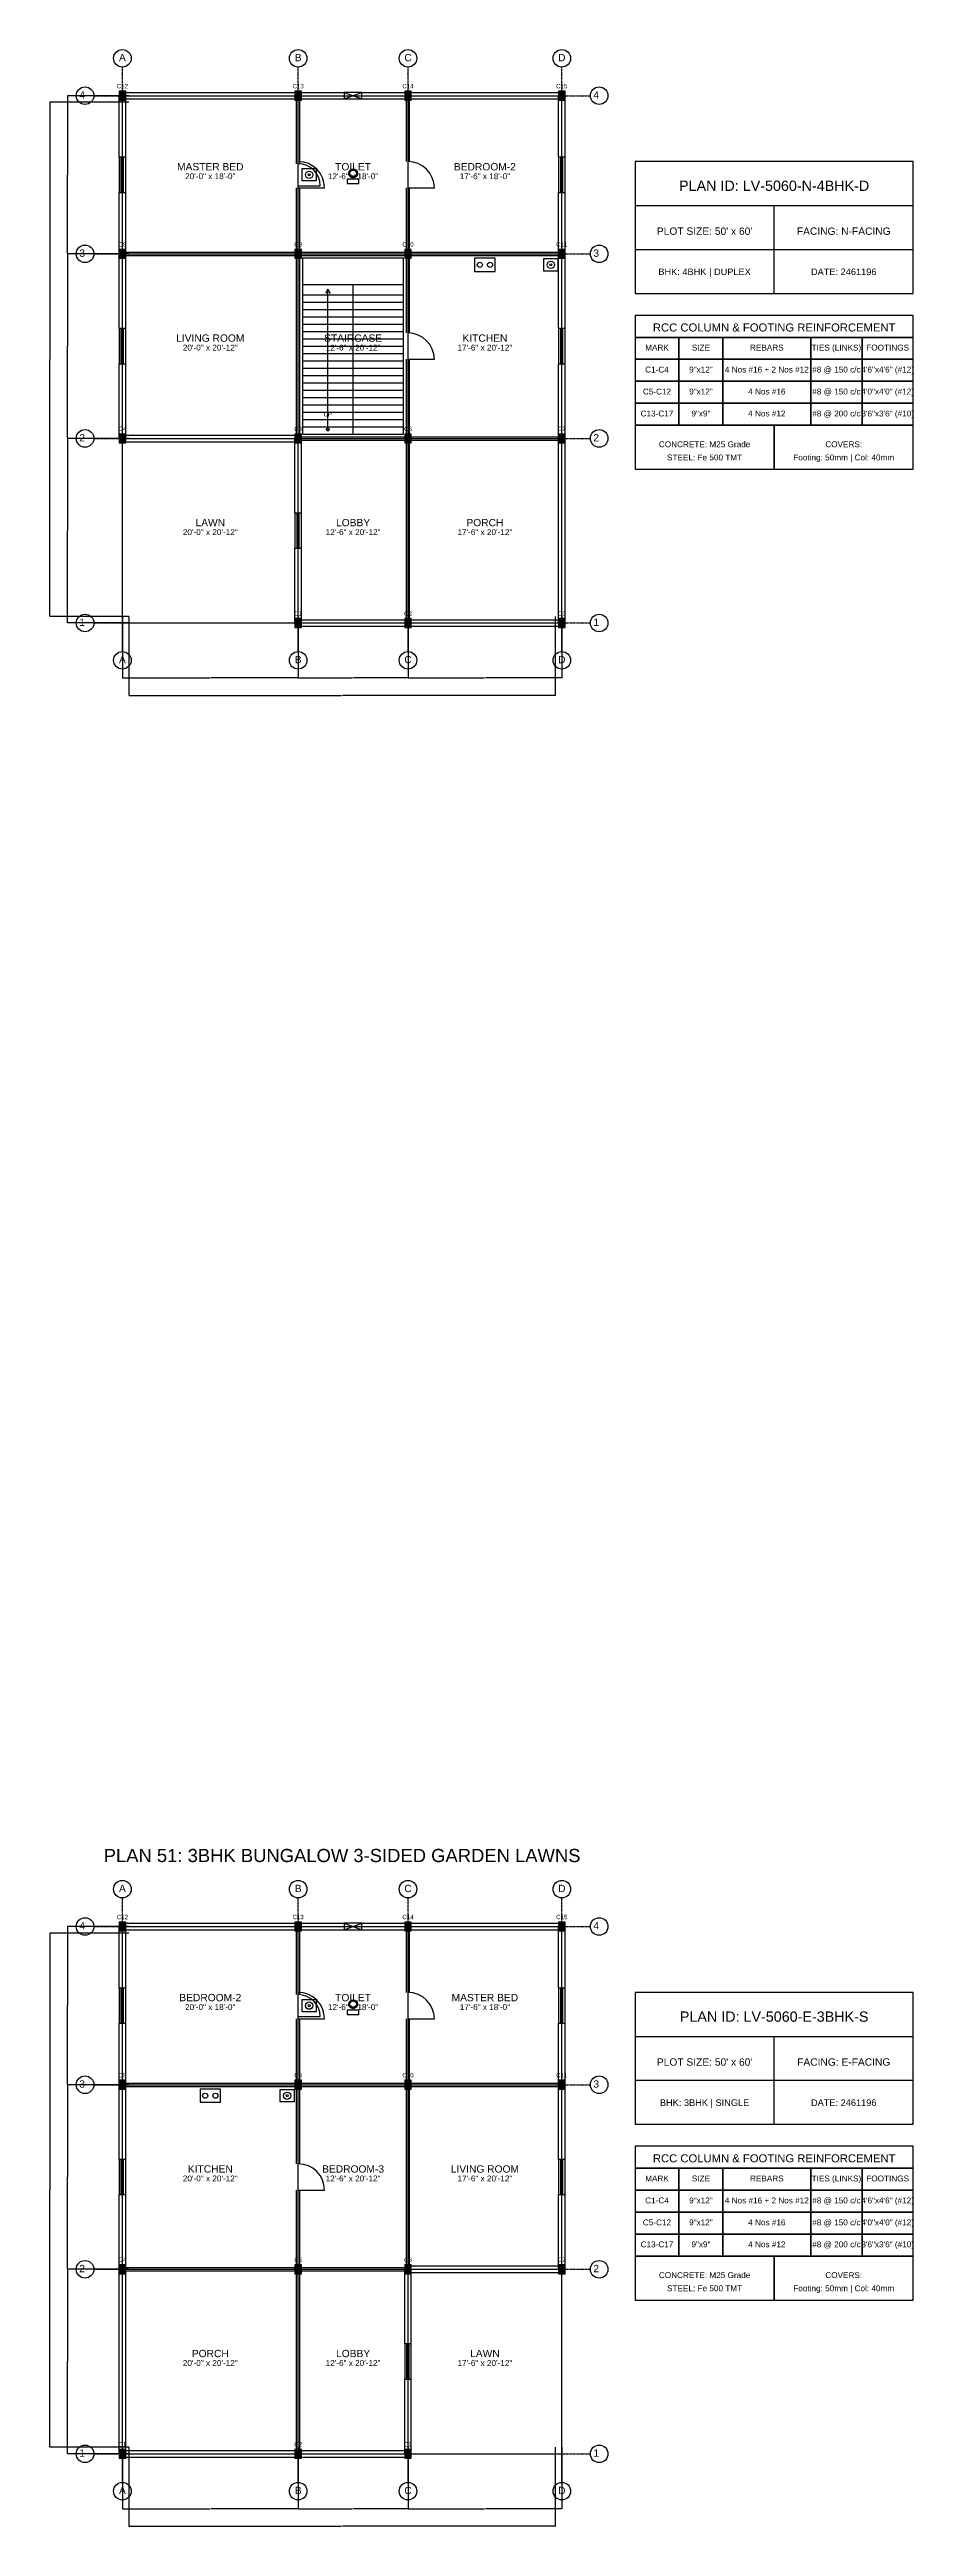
# Model space of a CAD drawing. Header units: inches. Extents: x -134 to 23580, y -99 to 23207.
# Drawn here: x -100 to 1080, y 12401 to 15783 of the extents above; entities that cross this region are included whole.
import ezdxf
from ezdxf.enums import TextEntityAlignment as Align

# ---------------------------------------------------------------- set-up
doc = ezdxf.new("R2010")
doc.units = ezdxf.units.IN
doc.header["$MEASUREMENT"] = 0
doc.linetypes.add('CENTER', pattern=[2, 1.25, -0.25, 0.25, -0.25])
for name, color, linetype in [('A-COL-HATCH', 251, 'Continuous'), ('A-COLUMN', 1, 'Continuous'), ('A-DIM', 5, 'Continuous'), ('A-DOOR', 30, 'Continuous'), ('A-FIXTURE', 8, 'Continuous'), ('A-STAIR', 6, 'Continuous'), ('A-TEXT', 2, 'Continuous'), ('A-WALL-EXT', 7, 'Continuous'), ('A-WALL-INT', 9, 'Continuous'), ('A-WINDOW', 4, 'Continuous'), ('S-BEAM-FRAMING', 2, 'Continuous'), ('S-BUBBLE', 4, 'Continuous'), ('S-GRID-CENTER', 8, 'CENTER'), ('S-TABLE', 7, 'Continuous'), ('S-TEXT', 3, 'Continuous')]:
    doc.layers.add(name, color=color, linetype=linetype)
doc.styles.get("Standard").update_dxf_attribs({"font": 'arial.ttf'})
doc.dimstyles.get("Standard").update_dxf_attribs({"dimtxt": 0.18, "dimasz": 0.18, "dimexe": 0.18, "dimexo": 0.0625, "dimgap": 0.09, "dimtad": 0, "dimtih": 1, "dimtoh": 1, "dimdec": 4, "dimzin": 0, "dimdsep": 46, "dimtxsty": 'Standard', "dimcen": 0.09, "dimadec": 0, "dimazin": 0, "dimtfac": 1, "dimtdec": 4, "dimtofl": 0, "dimtmove": 0, "dimatfit": 3, "dimfxl": 1, "dimtolj": 1, "dimtzin": 0, "dimarcsym": 0})

# ---------------------------------------------------------------- blocks, each defined once
blk = doc.blocks.new('*D455')
at = {"layer": 'A-DIM', "color": 0, "lineweight": -2, "transparency": 16777216}
for p, q in [((0, 12508.9), (0, 12424.8)), ((240, 12508.9), (240, 12424.8)), ((0.2, 12425), (119.4, 12425)), ((239.8, 12425), (120.6, 12425))]:
    blk.add_line(p, q, dxfattribs=at)
at = {"layer": 'A-DIM', "color": 0, "transparency": 16777216}
for points in [[(0.2, 12425), (0.2, 12425), (0, 12425)], [(239.8, 12425), (239.8, 12425), (240, 12425)]]:
    blk.add_solid(points, dxfattribs=at)
at = {"layer": 'Defpoints', "color": 0, "transparency": 16777216}
for p in [(0, 12509), (240, 12509), (240, 12425)]:
    blk.add_point(p, dxfattribs=at)
at = {"layer": 'A-DIM', "color": 0, "transparency": 16777216, "insert": (120, 12425), "char_height": 0.18, "attachment_point": 5}
blk.add_mtext('\\A1;240.0000', dxfattribs=at)
blk = doc.blocks.new('*D456')
at = {"layer": 'A-DIM', "color": 0, "lineweight": -2, "transparency": 16777216}
for p, q in [((240, 12508.9), (240, 12424.8)), ((390, 12508.9), (390, 12424.8)), ((240.2, 12425), (314.4, 12425)), ((389.8, 12425), (315.6, 12425))]:
    blk.add_line(p, q, dxfattribs=at)
at = {"layer": 'A-DIM', "color": 0, "transparency": 16777216}
for points in [[(240.2, 12425), (240.2, 12425), (240, 12425)], [(389.8, 12425), (389.8, 12425), (390, 12425)]]:
    blk.add_solid(points, dxfattribs=at)
at = {"layer": 'Defpoints', "color": 0, "transparency": 16777216}
for p in [(240, 12509), (390, 12509), (390, 12425)]:
    blk.add_point(p, dxfattribs=at)
at = {"layer": 'A-DIM', "color": 0, "transparency": 16777216, "insert": (315, 12425), "char_height": 0.18, "attachment_point": 5}
blk.add_mtext('\\A1;150.0000', dxfattribs=at)
blk = doc.blocks.new('*D457')
at = {"layer": 'A-DIM', "color": 0, "lineweight": -2, "transparency": 16777216}
for p, q in [((390, 12508.9), (390, 12424.8)), ((600, 12508.9), (600, 12424.8)), ((390.2, 12425), (494.4, 12425)), ((599.8, 12425), (495.6, 12425))]:
    blk.add_line(p, q, dxfattribs=at)
at = {"layer": 'A-DIM', "color": 0, "transparency": 16777216}
for points in [[(390.2, 12425), (390.2, 12425), (390, 12425)], [(599.8, 12425), (599.8, 12425), (600, 12425)]]:
    blk.add_solid(points, dxfattribs=at)
at = {"layer": 'Defpoints', "color": 0, "transparency": 16777216}
for p in [(390, 12509), (600, 12509), (600, 12425)]:
    blk.add_point(p, dxfattribs=at)
at = {"layer": 'A-DIM', "color": 0, "transparency": 16777216, "insert": (495, 12425), "char_height": 0.18, "attachment_point": 5}
blk.add_mtext('\\A1;210.0000', dxfattribs=at)
blk = doc.blocks.new('*D458')
at = {"layer": 'A-DIM', "color": 0, "lineweight": -2, "transparency": 16777216}
for p, q in [((9, 12508.9), (9, 12400.8)), ((591, 12508.9), (591, 12400.8)), ((9.2, 12401), (299.4, 12401)), ((590.8, 12401), (300.6, 12401))]:
    blk.add_line(p, q, dxfattribs=at)
at = {"layer": 'A-DIM', "color": 0, "transparency": 16777216}
for points in [[(9.2, 12401), (9.2, 12401), (9, 12401)], [(590.8, 12401), (590.8, 12401), (591, 12401)]]:
    blk.add_solid(points, dxfattribs=at)
at = {"layer": 'Defpoints', "color": 0, "transparency": 16777216}
for p in [(9, 12509), (591, 12509), (591, 12401)]:
    blk.add_point(p, dxfattribs=at)
at = {"layer": 'A-DIM', "color": 0, "transparency": 16777216, "insert": (300, 12401), "char_height": 0.18, "attachment_point": 5}
blk.add_mtext('\\A1;582.0000', dxfattribs=at)
blk = doc.blocks.new('*D459')
at = {"layer": 'A-DIM', "color": 0, "lineweight": -2, "transparency": 16777216}
for p, q in [((8.9, 12752), (-75.2, 12752)), ((-75, 12751.8), (-75, 12626.2)), ((-75, 12500.2), (-75, 12625.8)), ((8.9, 12500), (-75.2, 12500))]:
    blk.add_line(p, q, dxfattribs=at)
at = {"layer": 'A-DIM', "color": 0, "transparency": 16777216}
for points in [[(-75, 12751.8), (-75, 12751.8), (-75, 12752)], [(-75, 12500.2), (-75, 12500.2), (-75, 12500)]]:
    blk.add_solid(points, dxfattribs=at)
at = {"layer": 'Defpoints', "color": 0, "transparency": 16777216}
for p in [(-75, 12752), (9, 12752), (9, 12500)]:
    blk.add_point(p, dxfattribs=at)
at = {"layer": 'A-DIM', "color": 0, "transparency": 16777216, "insert": (-75, 12626), "char_height": 0.18, "attachment_point": 5}
blk.add_mtext('\\A1;252.0000', dxfattribs=at)
blk = doc.blocks.new('*D460')
at = {"layer": 'A-DIM', "color": 0, "lineweight": -2, "transparency": 16777216}
for p, q in [((8.9, 13004), (-75.2, 13004)), ((-75, 13003.8), (-75, 12878.2)), ((-75, 12752.2), (-75, 12877.8)), ((8.9, 12752), (-75.2, 12752))]:
    blk.add_line(p, q, dxfattribs=at)
at = {"layer": 'A-DIM', "color": 0, "transparency": 16777216}
for points in [[(-75, 13003.8), (-75, 13003.8), (-75, 13004)], [(-75, 12752.2), (-75, 12752.2), (-75, 12752)]]:
    blk.add_solid(points, dxfattribs=at)
at = {"layer": 'Defpoints', "color": 0, "transparency": 16777216}
for p in [(-75, 13004), (9, 13004), (9, 12752)]:
    blk.add_point(p, dxfattribs=at)
at = {"layer": 'A-DIM', "color": 0, "transparency": 16777216, "insert": (-75, 12878), "char_height": 0.18, "attachment_point": 5}
blk.add_mtext('\\A1;252.0000', dxfattribs=at)
blk = doc.blocks.new('*D461')
at = {"layer": 'A-DIM', "color": 0, "lineweight": -2, "transparency": 16777216}
for p, q in [((8.9, 13220), (-75.2, 13220)), ((-75, 13219.8), (-75, 13112.2)), ((-75, 13004.2), (-75, 13111.8)), ((8.9, 13004), (-75.2, 13004))]:
    blk.add_line(p, q, dxfattribs=at)
at = {"layer": 'A-DIM', "color": 0, "transparency": 16777216}
for points in [[(-75, 13219.8), (-75, 13219.8), (-75, 13220)], [(-75, 13004.2), (-75, 13004.2), (-75, 13004)]]:
    blk.add_solid(points, dxfattribs=at)
at = {"layer": 'Defpoints', "color": 0, "transparency": 16777216}
for p in [(-75, 13220), (9, 13220), (9, 13004)]:
    blk.add_point(p, dxfattribs=at)
at = {"layer": 'A-DIM', "color": 0, "transparency": 16777216, "insert": (-75, 13112), "char_height": 0.18, "attachment_point": 5}
blk.add_mtext('\\A1;216.0000', dxfattribs=at)
blk = doc.blocks.new('*D462')
at = {"layer": 'A-DIM', "color": 0, "lineweight": -2, "transparency": 16777216}
for p, q in [((8.9, 13211), (-99.2, 13211)), ((-99, 13210.8), (-99, 12860.2)), ((-99, 12509.2), (-99, 12859.8)), ((8.9, 12509), (-99.2, 12509))]:
    blk.add_line(p, q, dxfattribs=at)
at = {"layer": 'A-DIM', "color": 0, "transparency": 16777216}
for points in [[(-99, 13210.8), (-99, 13210.8), (-99, 13211)], [(-99, 12509.2), (-99, 12509.2), (-99, 12509)]]:
    blk.add_solid(points, dxfattribs=at)
at = {"layer": 'Defpoints', "color": 0, "transparency": 16777216}
for p in [(-99, 13211), (9, 13211), (9, 12509)]:
    blk.add_point(p, dxfattribs=at)
at = {"layer": 'A-DIM', "color": 0, "transparency": 16777216, "insert": (-99, 12860), "char_height": 0.18, "attachment_point": 5}
blk.add_mtext('\\A1;702.0000', dxfattribs=at)
blk = doc.blocks.new('*D537')
at = {"layer": 'A-DIM', "color": 0, "lineweight": -2, "transparency": 16777216}
for p, q in [((0, 15008.9), (0, 14924.8)), ((240, 15008.9), (240, 14924.8)), ((0.2, 14925), (119.4, 14925)), ((239.8, 14925), (120.6, 14925))]:
    blk.add_line(p, q, dxfattribs=at)
at = {"layer": 'A-DIM', "color": 0, "transparency": 16777216}
for points in [[(0.2, 14925), (0.2, 14925), (0, 14925)], [(239.8, 14925), (239.8, 14925), (240, 14925)]]:
    blk.add_solid(points, dxfattribs=at)
at = {"layer": 'Defpoints', "color": 0, "transparency": 16777216}
for p in [(0, 15009), (240, 15009), (240, 14925)]:
    blk.add_point(p, dxfattribs=at)
at = {"layer": 'A-DIM', "color": 0, "transparency": 16777216, "insert": (120, 14925), "char_height": 0.18, "attachment_point": 5}
blk.add_mtext('\\A1;240.0000', dxfattribs=at)
blk = doc.blocks.new('*D538')
at = {"layer": 'A-DIM', "color": 0, "lineweight": -2, "transparency": 16777216}
for p, q in [((240, 15008.9), (240, 14924.8)), ((390, 15008.9), (390, 14924.8)), ((240.2, 14925), (314.4, 14925)), ((389.8, 14925), (315.6, 14925))]:
    blk.add_line(p, q, dxfattribs=at)
at = {"layer": 'A-DIM', "color": 0, "transparency": 16777216}
for points in [[(240.2, 14925), (240.2, 14925), (240, 14925)], [(389.8, 14925), (389.8, 14925), (390, 14925)]]:
    blk.add_solid(points, dxfattribs=at)
at = {"layer": 'Defpoints', "color": 0, "transparency": 16777216}
for p in [(240, 15009), (390, 15009), (390, 14925)]:
    blk.add_point(p, dxfattribs=at)
at = {"layer": 'A-DIM', "color": 0, "transparency": 16777216, "insert": (315, 14925), "char_height": 0.18, "attachment_point": 5}
blk.add_mtext('\\A1;150.0000', dxfattribs=at)
blk = doc.blocks.new('*D539')
at = {"layer": 'A-DIM', "color": 0, "lineweight": -2, "transparency": 16777216}
for p, q in [((390, 15008.9), (390, 14924.8)), ((600, 15008.9), (600, 14924.8)), ((390.2, 14925), (494.4, 14925)), ((599.8, 14925), (495.6, 14925))]:
    blk.add_line(p, q, dxfattribs=at)
at = {"layer": 'A-DIM', "color": 0, "transparency": 16777216}
for points in [[(390.2, 14925), (390.2, 14925), (390, 14925)], [(599.8, 14925), (599.8, 14925), (600, 14925)]]:
    blk.add_solid(points, dxfattribs=at)
at = {"layer": 'Defpoints', "color": 0, "transparency": 16777216}
for p in [(390, 15009), (600, 15009), (600, 14925)]:
    blk.add_point(p, dxfattribs=at)
at = {"layer": 'A-DIM', "color": 0, "transparency": 16777216, "insert": (495, 14925), "char_height": 0.18, "attachment_point": 5}
blk.add_mtext('\\A1;210.0000', dxfattribs=at)
blk = doc.blocks.new('*D540')
at = {"layer": 'A-DIM', "color": 0, "lineweight": -2, "transparency": 16777216}
for p, q in [((9, 15008.9), (9, 14900.8)), ((591, 15008.9), (591, 14900.8)), ((9.2, 14901), (299.4, 14901)), ((590.8, 14901), (300.6, 14901))]:
    blk.add_line(p, q, dxfattribs=at)
at = {"layer": 'A-DIM', "color": 0, "transparency": 16777216}
for points in [[(9.2, 14901), (9.2, 14901), (9, 14901)], [(590.8, 14901), (590.8, 14901), (591, 14901)]]:
    blk.add_solid(points, dxfattribs=at)
at = {"layer": 'Defpoints', "color": 0, "transparency": 16777216}
for p in [(9, 15009), (591, 15009), (591, 14901)]:
    blk.add_point(p, dxfattribs=at)
at = {"layer": 'A-DIM', "color": 0, "transparency": 16777216, "insert": (300, 14901), "char_height": 0.18, "attachment_point": 5}
blk.add_mtext('\\A1;582.0000', dxfattribs=at)
blk = doc.blocks.new('*D541')
at = {"layer": 'A-DIM', "color": 0, "lineweight": -2, "transparency": 16777216}
for p, q in [((8.9, 15252), (-75.2, 15252)), ((-75, 15251.8), (-75, 15126.2)), ((-75, 15000.2), (-75, 15125.8)), ((8.9, 15000), (-75.2, 15000))]:
    blk.add_line(p, q, dxfattribs=at)
at = {"layer": 'A-DIM', "color": 0, "transparency": 16777216}
for points in [[(-75, 15251.8), (-75, 15251.8), (-75, 15252)], [(-75, 15000.2), (-75, 15000.2), (-75, 15000)]]:
    blk.add_solid(points, dxfattribs=at)
at = {"layer": 'Defpoints', "color": 0, "transparency": 16777216}
for p in [(-75, 15252), (9, 15252), (9, 15000)]:
    blk.add_point(p, dxfattribs=at)
at = {"layer": 'A-DIM', "color": 0, "transparency": 16777216, "insert": (-75, 15126), "char_height": 0.18, "attachment_point": 5}
blk.add_mtext('\\A1;252.0000', dxfattribs=at)
blk = doc.blocks.new('*D542')
at = {"layer": 'A-DIM', "color": 0, "lineweight": -2, "transparency": 16777216}
for p, q in [((8.9, 15504), (-75.2, 15504)), ((-75, 15503.8), (-75, 15378.2)), ((-75, 15252.2), (-75, 15377.8)), ((8.9, 15252), (-75.2, 15252))]:
    blk.add_line(p, q, dxfattribs=at)
at = {"layer": 'A-DIM', "color": 0, "transparency": 16777216}
for points in [[(-75, 15503.8), (-75, 15503.8), (-75, 15504)], [(-75, 15252.2), (-75, 15252.2), (-75, 15252)]]:
    blk.add_solid(points, dxfattribs=at)
at = {"layer": 'Defpoints', "color": 0, "transparency": 16777216}
for p in [(-75, 15504), (9, 15504), (9, 15252)]:
    blk.add_point(p, dxfattribs=at)
at = {"layer": 'A-DIM', "color": 0, "transparency": 16777216, "insert": (-75, 15378), "char_height": 0.18, "attachment_point": 5}
blk.add_mtext('\\A1;252.0000', dxfattribs=at)
blk = doc.blocks.new('*D543')
at = {"layer": 'A-DIM', "color": 0, "lineweight": -2, "transparency": 16777216}
for p, q in [((8.9, 15720), (-75.2, 15720)), ((-75, 15719.8), (-75, 15612.2)), ((-75, 15504.2), (-75, 15611.8)), ((8.9, 15504), (-75.2, 15504))]:
    blk.add_line(p, q, dxfattribs=at)
at = {"layer": 'A-DIM', "color": 0, "transparency": 16777216}
for points in [[(-75, 15719.8), (-75, 15719.8), (-75, 15720)], [(-75, 15504.2), (-75, 15504.2), (-75, 15504)]]:
    blk.add_solid(points, dxfattribs=at)
at = {"layer": 'Defpoints', "color": 0, "transparency": 16777216}
for p in [(-75, 15720), (9, 15720), (9, 15504)]:
    blk.add_point(p, dxfattribs=at)
at = {"layer": 'A-DIM', "color": 0, "transparency": 16777216, "insert": (-75, 15612), "char_height": 0.18, "attachment_point": 5}
blk.add_mtext('\\A1;216.0000', dxfattribs=at)
blk = doc.blocks.new('*D544')
at = {"layer": 'A-DIM', "color": 0, "lineweight": -2, "transparency": 16777216}
for p, q in [((8.9, 15711), (-99.2, 15711)), ((-99, 15710.8), (-99, 15360.2)), ((-99, 15009.2), (-99, 15359.8)), ((8.9, 15009), (-99.2, 15009))]:
    blk.add_line(p, q, dxfattribs=at)
at = {"layer": 'A-DIM', "color": 0, "transparency": 16777216}
for points in [[(-99, 15710.8), (-99, 15710.8), (-99, 15711)], [(-99, 15009.2), (-99, 15009.2), (-99, 15009)]]:
    blk.add_solid(points, dxfattribs=at)
at = {"layer": 'Defpoints', "color": 0, "transparency": 16777216}
for p in [(-99, 15711), (9, 15711), (9, 15009)]:
    blk.add_point(p, dxfattribs=at)
at = {"layer": 'A-DIM', "color": 0, "transparency": 16777216, "insert": (-99, 15360), "char_height": 0.18, "attachment_point": 5}
blk.add_mtext('\\A1;702.0000', dxfattribs=at)

msp = doc.modelspace()

# ---------------------------------------------------------------- linework, layer by layer
at = {"layer": 'A-COL-HATCH'}
for points in [[(-4.5, 15714), (4.5, 15714), (-4.5, 15726), (4.5, 15726)], [(235.5, 15714), (244.5, 15714), (235.5, 15726), (244.5, 15726)], [(385.5, 15714), (394.5, 15714), (385.5, 15726), (394.5, 15726)], [(595.5, 15714), (604.5, 15714), (595.5, 15726), (604.5, 15726)], [(-4.5, 15498), (4.5, 15498), (-4.5, 15510), (4.5, 15510)], [(235.5, 15498), (244.5, 15498), (235.5, 15510), (244.5, 15510)], [(385.5, 15498), (394.5, 15498), (385.5, 15510), (394.5, 15510)], [(595.5, 15498), (604.5, 15498), (595.5, 15510), (604.5, 15510)], [(-4.5, 15246), (4.5, 15246), (-4.5, 15258), (4.5, 15258)], [(235.5, 15246), (244.5, 15246), (235.5, 15258), (244.5, 15258)], [(385.5, 15246), (394.5, 15246), (385.5, 15258), (394.5, 15258)], [(595.5, 15246), (604.5, 15246), (595.5, 15258), (604.5, 15258)], [(235.5, 14994), (244.5, 14994), (235.5, 15006), (244.5, 15006)], [(385.5, 14994), (394.5, 14994), (385.5, 15006), (394.5, 15006)], [(595.5, 14994), (604.5, 14994), (595.5, 15006), (604.5, 15006)], [(-4.5, 13214), (4.5, 13214), (-4.5, 13226), (4.5, 13226)], [(235.5, 13214), (244.5, 13214), (235.5, 13226), (244.5, 13226)], [(385.5, 13214), (394.5, 13214), (385.5, 13226), (394.5, 13226)], [(595.5, 13214), (604.5, 13214), (595.5, 13226), (604.5, 13226)], [(-4.5, 12998), (4.5, 12998), (-4.5, 13010), (4.5, 13010)], [(235.5, 12998), (244.5, 12998), (235.5, 13010), (244.5, 13010)], [(385.5, 12998), (394.5, 12998), (385.5, 13010), (394.5, 13010)], [(595.5, 12998), (604.5, 12998), (595.5, 13010), (604.5, 13010)], [(-4.5, 12746), (4.5, 12746), (-4.5, 12758), (4.5, 12758)], [(235.5, 12746), (244.5, 12746), (235.5, 12758), (244.5, 12758)], [(385.5, 12746), (394.5, 12746), (385.5, 12758), (394.5, 12758)], [(595.5, 12746), (604.5, 12746), (595.5, 12758), (604.5, 12758)], [(-4.5, 12494), (4.5, 12494), (-4.5, 12506), (4.5, 12506)], [(235.5, 12494), (244.5, 12494), (235.5, 12506), (244.5, 12506)], [(385.5, 12494), (394.5, 12494), (385.5, 12506), (394.5, 12506)]]:
    msp.add_solid(points, dxfattribs=at)
at = {"layer": 'A-COLUMN'}
for points in [[(-4.5, 15714), (4.5, 15714), (4.5, 15726), (-4.5, 15726)], [(235.5, 15714), (244.5, 15714), (244.5, 15726), (235.5, 15726)], [(385.5, 15714), (394.5, 15714), (394.5, 15726), (385.5, 15726)], [(595.5, 15714), (604.5, 15714), (604.5, 15726), (595.5, 15726)], [(-4.5, 15498), (4.5, 15498), (4.5, 15510), (-4.5, 15510)], [(235.5, 15498), (244.5, 15498), (244.5, 15510), (235.5, 15510)], [(385.5, 15498), (394.5, 15498), (394.5, 15510), (385.5, 15510)], [(595.5, 15498), (604.5, 15498), (604.5, 15510), (595.5, 15510)], [(-4.5, 15246), (4.5, 15246), (4.5, 15258), (-4.5, 15258)], [(235.5, 15246), (244.5, 15246), (244.5, 15258), (235.5, 15258)], [(385.5, 15246), (394.5, 15246), (394.5, 15258), (385.5, 15258)], [(595.5, 15246), (604.5, 15246), (604.5, 15258), (595.5, 15258)], [(235.5, 14994), (244.5, 14994), (244.5, 15006), (235.5, 15006)], [(385.5, 14994), (394.5, 14994), (394.5, 15006), (385.5, 15006)], [(595.5, 14994), (604.5, 14994), (604.5, 15006), (595.5, 15006)], [(-4.5, 13214), (4.5, 13214), (4.5, 13226), (-4.5, 13226)], [(235.5, 13214), (244.5, 13214), (244.5, 13226), (235.5, 13226)], [(385.5, 13214), (394.5, 13214), (394.5, 13226), (385.5, 13226)], [(595.5, 13214), (604.5, 13214), (604.5, 13226), (595.5, 13226)], [(-4.5, 12998), (4.5, 12998), (4.5, 13010), (-4.5, 13010)], [(235.5, 12998), (244.5, 12998), (244.5, 13010), (235.5, 13010)], [(385.5, 12998), (394.5, 12998), (394.5, 13010), (385.5, 13010)], [(595.5, 12998), (604.5, 12998), (604.5, 13010), (595.5, 13010)], [(-4.5, 12746), (4.5, 12746), (4.5, 12758), (-4.5, 12758)], [(235.5, 12746), (244.5, 12746), (244.5, 12758), (235.5, 12758)], [(385.5, 12746), (394.5, 12746), (394.5, 12758), (385.5, 12758)], [(595.5, 12746), (604.5, 12746), (604.5, 12758), (595.5, 12758)], [(-4.5, 12494), (4.5, 12494), (4.5, 12506), (-4.5, 12506)], [(235.5, 12494), (244.5, 12494), (244.5, 12506), (235.5, 12506)], [(385.5, 12494), (394.5, 12494), (394.5, 12506), (385.5, 12506)]]:
    msp.add_lwpolyline(points, close=True, dxfattribs=at)
at = {"layer": 'A-DOOR'}
for p, q in [((240, 15597), (270, 15597)), ((240, 15594), (276, 15594)), ((390, 15594), (426, 15594)), ((390, 15360), (426, 15360)), ((240, 13097), (270, 13097)), ((240, 13094), (276, 13094)), ((390, 13094), (426, 13094)), ((240, 12860), (276, 12860)), ((240, 12860), (276, 12860))]:
    msp.add_line(p, q, dxfattribs=at)
for centre, radius in [((240, 15594), 36), ((240, 15597), 30), ((390, 15594), 36), ((390, 15360), 36), ((240, 13094), 36), ((240, 13097), 30), ((390, 13094), 36), ((240, 12860), 36), ((240, 12860), 36)]:
    msp.add_arc(centre, radius, 0, 90, dxfattribs=at)
at = {"layer": 'A-FIXTURE'}
for points in [[(245, 15604), (265, 15604), (265, 15620), (245, 15620)], [(307, 15600), (323, 15600), (323, 15606), (307, 15606)], [(481, 15480), (509, 15480), (509, 15498), (481, 15498)], [(575, 15481), (595, 15481), (595, 15497), (575, 15497)], [(245, 13104), (265, 13104), (265, 13120), (245, 13120)], [(307, 13100), (323, 13100), (323, 13106), (307, 13106)], [(106, 12980), (134, 12980), (134, 12998), (106, 12998)], [(215, 12981), (235, 12981), (235, 12997), (215, 12997)]]:
    msp.add_lwpolyline(points, close=True, dxfattribs=at)
for centre, radius in [((255, 15612), 5), ((255, 15612), 1.5), ((315, 15614), 6), ((315, 15614), 4.5), ((488, 15489), 3.5), ((502, 15489), 3.5), ((585, 15489), 5), ((585, 15489), 1.5), ((255, 13112), 5), ((255, 13112), 1.5), ((315, 13114), 6), ((315, 13114), 4.5), ((113, 12989), 3.5), ((127, 12989), 3.5), ((225, 12989), 5), ((225, 12989), 1.5)]:
    msp.add_circle(centre, radius, dxfattribs=at)
at = {"layer": 'A-STAIR'}
for p, q in [((246, 15462), (384, 15462)), ((315, 15258), (315, 15462)), ((246, 15448), (315, 15448)), ((246, 15438), (315, 15438)), ((246, 15428), (315, 15428)), ((280.5, 15456), (277.5, 15450)), ((280.5, 15264), (280.5, 15456)), ((280.5, 15456), (283.5, 15450)), ((315, 15448), (384, 15448)), ((315, 15438), (384, 15438)), ((315, 15428), (384, 15428)), ((246, 15418), (315, 15418)), ((246, 15408), (315, 15408)), ((246, 15398), (315, 15398)), ((315, 15418), (384, 15418)), ((315, 15408), (384, 15408)), ((315, 15398), (384, 15398)), ((246, 15388), (315, 15388)), ((246, 15378), (315, 15378)), ((246, 15368), (315, 15368)), ((246, 15358), (315, 15358)), ((315, 15388), (384, 15388)), ((315, 15378), (384, 15378)), ((315, 15368), (384, 15368)), ((315, 15358), (384, 15358)), ((246, 15348), (315, 15348)), ((246, 15338), (315, 15338)), ((246, 15328), (315, 15328)), ((315, 15348), (384, 15348)), ((315, 15338), (384, 15338)), ((315, 15328), (384, 15328)), ((246, 15318), (315, 15318)), ((246, 15308), (315, 15308)), ((246, 15298), (315, 15298)), ((246, 15288), (315, 15288)), ((315, 15318), (384, 15318)), ((315, 15308), (384, 15308)), ((315, 15298), (384, 15298)), ((315, 15288), (384, 15288)), ((246, 15278), (315, 15278)), ((246, 15268), (315, 15268)), ((315, 15278), (384, 15278)), ((315, 15268), (384, 15268))]:
    msp.add_line(p, q, dxfattribs=at)
msp.add_lwpolyline([(246, 15258), (384, 15258), (384, 15498), (246, 15498)], close=True, dxfattribs=at)
msp.add_circle((280.5, 15264), 2, dxfattribs=at)
at = {"layer": 'A-WALL-EXT'}
for p, q in [((-4.5, 15636), (-4.5, 15720)), ((0, 15724.5), (240, 15724.5)), ((0, 15715.5), (240, 15715.5)), ((4.5, 15636), (4.5, 15720)), ((240, 15724.5), (303, 15724.5)), ((240, 15715.5), (303, 15715.5)), ((327, 15724.5), (390, 15724.5)), ((327, 15715.5), (390, 15715.5)), ((390, 15724.5), (600, 15724.5)), ((390, 15715.5), (600, 15715.5)), ((595.5, 15636), (595.5, 15720)), ((604.5, 15636), (604.5, 15720)), ((-4.5, 15504), (-4.5, 15588)), ((4.5, 15504), (4.5, 15588)), ((595.5, 15504), (595.5, 15588)), ((604.5, 15504), (604.5, 15588)), ((700, 15570), (1080, 15570)), ((890, 15450), (890, 15570)), ((-4.5, 15402), (-4.5, 15504)), ((4.5, 15402), (4.5, 15504)), ((595.5, 15402), (595.5, 15504)), ((604.5, 15402), (604.5, 15504)), ((700, 15510), (1080, 15510)), ((-4.5, 15252), (-4.5, 15354)), ((4.5, 15252), (4.5, 15354)), ((595.5, 15252), (595.5, 15354)), ((604.5, 15252), (604.5, 15354)), ((0, 15256.5), (240, 15256.5)), ((0, 15247.5), (240, 15247.5)), ((235.5, 15150), (235.5, 15252)), ((244.5, 15150), (244.5, 15252)), ((595.5, 15000), (595.5, 15252)), ((604.5, 15000), (604.5, 15252)), ((235.5, 15000), (235.5, 15102)), ((244.5, 15000), (244.5, 15102)), ((240, 15004.5), (390, 15004.5)), ((240, 14995.5), (390, 14995.5)), ((390, 15004.5), (600, 15004.5)), ((390, 14995.5), (600, 14995.5)), ((0, 13224.5), (240, 13224.5)), ((240, 13224.5), (303, 13224.5)), ((327, 13224.5), (390, 13224.5)), ((390, 13224.5), (600, 13224.5)), ((-4.5, 13136), (-4.5, 13220)), ((0, 13215.5), (240, 13215.5)), ((4.5, 13136), (4.5, 13220)), ((240, 13215.5), (303, 13215.5)), ((327, 13215.5), (390, 13215.5)), ((390, 13215.5), (600, 13215.5)), ((595.5, 13136), (595.5, 13220)), ((604.5, 13136), (604.5, 13220)), ((-4.5, 13004), (-4.5, 13088)), ((4.5, 13004), (4.5, 13088)), ((595.5, 13004), (595.5, 13088)), ((604.5, 13004), (604.5, 13088)), ((700, 13070), (1080, 13070)), ((890, 12950), (890, 13070)), ((-4.5, 12902), (-4.5, 13004)), ((4.5, 12902), (4.5, 13004)), ((595.5, 12902), (595.5, 13004)), ((604.5, 12902), (604.5, 13004)), ((700, 13010), (1080, 13010)), ((-4.5, 12752), (-4.5, 12854)), ((4.5, 12752), (4.5, 12854)), ((595.5, 12752), (595.5, 12854)), ((604.5, 12752), (604.5, 12854)), ((-4.5, 12500), (-4.5, 12752)), ((4.5, 12500), (4.5, 12752)), ((385.5, 12650), (385.5, 12752)), ((390, 12756.5), (600, 12756.5)), ((394.5, 12650), (394.5, 12752)), ((390, 12747.5), (600, 12747.5)), ((385.5, 12500), (385.5, 12602)), ((394.5, 12500), (394.5, 12602)), ((0, 12504.5), (240, 12504.5)), ((0, 12495.5), (240, 12495.5)), ((240, 12504.5), (390, 12504.5)), ((240, 12495.5), (390, 12495.5))]:
    msp.add_line(p, q, dxfattribs=at)
for points in [[(700, 15450), (1080, 15450), (1080, 15630), (700, 15630)], [(700, 12950), (1080, 12950), (1080, 13130), (700, 13130)]]:
    msp.add_lwpolyline(points, close=True, dxfattribs=at)
at = {"layer": 'A-WALL-INT'}
for p, q in [((237.75, 15627), (237.75, 15720)), ((242.25, 15627), (242.25, 15720)), ((387.75, 15630), (387.75, 15720)), ((392.25, 15630), (392.25, 15720)), ((237.75, 15504), (237.75, 15594)), ((242.25, 15504), (242.25, 15594)), ((387.75, 15504), (387.75, 15594)), ((392.25, 15504), (392.25, 15594)), ((0, 15506.25), (240, 15506.25)), ((0, 15501.75), (240, 15501.75)), ((237.75, 15252), (237.75, 15504)), ((240, 15506.25), (390, 15506.25)), ((240, 15501.75), (390, 15501.75)), ((242.25, 15252), (242.25, 15504)), ((387.75, 15396), (387.75, 15504)), ((390, 15506.25), (600, 15506.25)), ((390, 15501.75), (600, 15501.75)), ((392.25, 15396), (392.25, 15504)), ((387.75, 15252), (387.75, 15360)), ((392.25, 15252), (392.25, 15360)), ((240, 15254.25), (390, 15254.25)), ((390, 15254.25), (600, 15254.25)), ((240, 15249.75), (390, 15249.75)), ((387.75, 15000), (387.75, 15252)), ((390, 15249.75), (600, 15249.75)), ((392.25, 15000), (392.25, 15252)), ((237.75, 13127), (237.75, 13220)), ((242.25, 13127), (242.25, 13220)), ((387.75, 13130), (387.75, 13220)), ((392.25, 13130), (392.25, 13220)), ((237.75, 13004), (237.75, 13094)), ((242.25, 13004), (242.25, 13094)), ((387.75, 13004), (387.75, 13094)), ((392.25, 13004), (392.25, 13094)), ((0, 13006.25), (240, 13006.25)), ((0, 13001.75), (240, 13001.75)), ((237.75, 12896), (237.75, 13004)), ((240, 13006.25), (390, 13006.25)), ((240, 13001.75), (390, 13001.75)), ((242.25, 12896), (242.25, 13004)), ((387.75, 12752), (387.75, 13004)), ((390, 13006.25), (600, 13006.25)), ((390, 13001.75), (600, 13001.75)), ((392.25, 12752), (392.25, 13004)), ((237.75, 12752), (237.75, 12860)), ((242.25, 12752), (242.25, 12860)), ((0, 12754.25), (240, 12754.25)), ((237.75, 12500), (237.75, 12752)), ((240, 12754.25), (390, 12754.25)), ((242.25, 12500), (242.25, 12752)), ((0, 12749.75), (240, 12749.75)), ((240, 12749.75), (390, 12749.75))]:
    msp.add_line(p, q, dxfattribs=at)
at = {"layer": 'A-WINDOW'}
for p, q in [((303, 15715.5), (327, 15724.5)), ((303, 15724.5), (327, 15715.5)), ((-1.5, 15588), (-1.5, 15636)), ((1.5, 15588), (1.5, 15636)), ((598.5, 15588), (598.5, 15636)), ((601.5, 15588), (601.5, 15636)), ((-1.5, 15354), (-1.5, 15402)), ((1.5, 15354), (1.5, 15402)), ((598.5, 15354), (598.5, 15402)), ((601.5, 15354), (601.5, 15402)), ((238.5, 15102), (238.5, 15150)), ((241.5, 15102), (241.5, 15150)), ((303, 13215.5), (327, 13224.5)), ((303, 13224.5), (327, 13215.5)), ((-1.5, 13088), (-1.5, 13136)), ((1.5, 13088), (1.5, 13136)), ((598.5, 13088), (598.5, 13136)), ((601.5, 13088), (601.5, 13136)), ((-1.5, 12854), (-1.5, 12902)), ((1.5, 12854), (1.5, 12902)), ((598.5, 12854), (598.5, 12902)), ((601.5, 12854), (601.5, 12902)), ((388.5, 12602), (388.5, 12650)), ((391.5, 12602), (391.5, 12650))]:
    msp.add_line(p, q, dxfattribs=at)
for points in [[(303, 15715.5), (327, 15715.5), (327, 15724.5), (303, 15724.5)], [(-4.5, 15588), (4.5, 15588), (4.5, 15636), (-4.5, 15636)], [(595.5, 15588), (604.5, 15588), (604.5, 15636), (595.5, 15636)], [(-4.5, 15354), (4.5, 15354), (4.5, 15402), (-4.5, 15402)], [(595.5, 15354), (604.5, 15354), (604.5, 15402), (595.5, 15402)], [(235.5, 15102), (244.5, 15102), (244.5, 15150), (235.5, 15150)], [(303, 13215.5), (327, 13215.5), (327, 13224.5), (303, 13224.5)], [(-4.5, 13088), (4.5, 13088), (4.5, 13136), (-4.5, 13136)], [(595.5, 13088), (604.5, 13088), (604.5, 13136), (595.5, 13136)], [(-4.5, 12854), (4.5, 12854), (4.5, 12902), (-4.5, 12902)], [(595.5, 12854), (604.5, 12854), (604.5, 12902), (595.5, 12902)], [(385.5, 12602), (394.5, 12602), (394.5, 12650), (385.5, 12650)]]:
    msp.add_lwpolyline(points, close=True, dxfattribs=at)
at = {"layer": 'S-BEAM-FRAMING'}
for p, q in [((0, 15000), (0, 15720)), ((0, 15720), (600, 15720)), ((240, 15000), (240, 15720)), ((390, 15000), (390, 15720)), ((600, 15000), (600, 15720)), ((0, 15504), (600, 15504)), ((0, 15252), (600, 15252)), ((0, 15000), (600, 15000)), ((0, 12500), (0, 13220)), ((0, 13220), (600, 13220)), ((240, 12500), (240, 13220)), ((390, 12500), (390, 13220)), ((600, 12500), (600, 13220)), ((0, 13004), (600, 13004)), ((0, 12752), (600, 12752)), ((0, 12500), (600, 12500))]:
    msp.add_line(p, q, dxfattribs=at)
at = {"layer": 'S-BUBBLE'}
for centre in [(0, 15771), (240, 15771), (390, 15771), (600, 15771), (-51, 15720), (651, 15720), (-51, 15504), (651, 15504), (-51, 15252), (651, 15252), (-51, 15000), (651, 15000), (0, 14949), (240, 14949), (390, 14949), (600, 14949), (0, 13271), (240, 13271), (390, 13271), (600, 13271), (-51, 13220), (651, 13220), (-51, 13004), (651, 13004), (-51, 12752), (651, 12752), (-51, 12500), (651, 12500), (0, 12449), (240, 12449), (390, 12449), (600, 12449)]:
    msp.add_circle(centre, 12, dxfattribs=at)
at = {"layer": 'S-GRID-CENTER'}
for p, q in [((0, 14961), (0, 15759)), ((240, 14961), (240, 15759)), ((390, 14961), (390, 15759)), ((600, 14961), (600, 15759)), ((-39, 15720), (639, 15720)), ((-39, 15504), (639, 15504)), ((-39, 15252), (639, 15252)), ((-39, 15000), (639, 15000)), ((0, 12461), (0, 13259)), ((240, 12461), (240, 13259)), ((390, 12461), (390, 13259)), ((600, 12461), (600, 13259)), ((-39, 13220), (639, 13220)), ((-39, 13004), (639, 13004)), ((-39, 12752), (639, 12752)), ((-39, 12500), (639, 12500))]:
    msp.add_line(p, q, dxfattribs=at)
at = {"layer": 'S-TABLE'}
for points in [[(700, 15390), (1080, 15390), (1080, 15420), (700, 15420)], [(700, 15360), (760, 15360), (760, 15390), (700, 15390)], [(760, 15360), (820, 15360), (820, 15390), (760, 15390)], [(820, 15360), (940, 15360), (940, 15390), (820, 15390)], [(940, 15360), (1010, 15360), (1010, 15390), (940, 15390)], [(1010, 15360), (1080, 15360), (1080, 15390), (1010, 15390)], [(700, 15330), (760, 15330), (760, 15360), (700, 15360)], [(760, 15330), (820, 15330), (820, 15360), (760, 15360)], [(820, 15330), (940, 15330), (940, 15360), (820, 15360)], [(940, 15330), (1010, 15330), (1010, 15360), (940, 15360)], [(1010, 15330), (1080, 15330), (1080, 15360), (1010, 15360)], [(700, 15300), (760, 15300), (760, 15330), (700, 15330)], [(760, 15300), (820, 15300), (820, 15330), (760, 15330)], [(820, 15300), (940, 15300), (940, 15330), (820, 15330)], [(940, 15300), (1010, 15300), (1010, 15330), (940, 15330)], [(1010, 15300), (1080, 15300), (1080, 15330), (1010, 15330)], [(700, 15270), (760, 15270), (760, 15300), (700, 15300)], [(760, 15270), (820, 15270), (820, 15300), (760, 15300)], [(820, 15270), (940, 15270), (940, 15300), (820, 15300)], [(940, 15270), (1010, 15270), (1010, 15300), (940, 15300)], [(1010, 15270), (1080, 15270), (1080, 15300), (1010, 15300)], [(700, 15210), (890, 15210), (890, 15270), (700, 15270)], [(890, 15210), (1080, 15210), (1080, 15270), (890, 15270)], [(700, 12890), (1080, 12890), (1080, 12920), (700, 12920)], [(700, 12860), (760, 12860), (760, 12890), (700, 12890)], [(760, 12860), (820, 12860), (820, 12890), (760, 12890)], [(820, 12860), (940, 12860), (940, 12890), (820, 12890)], [(940, 12860), (1010, 12860), (1010, 12890), (940, 12890)], [(1010, 12860), (1080, 12860), (1080, 12890), (1010, 12890)], [(700, 12830), (760, 12830), (760, 12860), (700, 12860)], [(760, 12830), (820, 12830), (820, 12860), (760, 12860)], [(820, 12830), (940, 12830), (940, 12860), (820, 12860)], [(940, 12830), (1010, 12830), (1010, 12860), (940, 12860)], [(1010, 12830), (1080, 12830), (1080, 12860), (1010, 12860)], [(700, 12800), (760, 12800), (760, 12830), (700, 12830)], [(760, 12800), (820, 12800), (820, 12830), (760, 12830)], [(820, 12800), (940, 12800), (940, 12830), (820, 12830)], [(940, 12800), (1010, 12800), (1010, 12830), (940, 12830)], [(1010, 12800), (1080, 12800), (1080, 12830), (1010, 12830)], [(700, 12770), (760, 12770), (760, 12800), (700, 12800)], [(760, 12770), (820, 12770), (820, 12800), (760, 12800)], [(820, 12770), (940, 12770), (940, 12800), (820, 12800)], [(940, 12770), (1010, 12770), (1010, 12800), (940, 12800)], [(1010, 12770), (1080, 12770), (1080, 12800), (1010, 12800)], [(700, 12710), (890, 12710), (890, 12770), (700, 12770)], [(890, 12710), (1080, 12710), (1080, 12770), (890, 12770)]]:
    msp.add_lwpolyline(points, close=True, dxfattribs=at)

# ---------------------------------------------------------------- texts
at = {"layer": 'A-TEXT'}
for s, height, p in [('C12', 6, (0, 15730)), ('C13', 6, (240, 15730)), ('C14', 6, (390, 15730)), ('C15', 6, (600, 15730)), ('MASTER BED', 10, (120, 15618)), ('TOILET', 10, (315, 15618)), ('BEDROOM-2', 10, (495, 15618)), ('20\'-0" x 18\'-0"', 8, (120, 15606)), ('12\'-6" x 18\'-0"', 8, (315, 15606)), ('17\'-6" x 18\'-0"', 8, (495, 15606)), ('PLAN ID: LV-5060-N-4BHK-D', 14, (890, 15590)), ("PLOT SIZE: 50' x 60'", 10, (795, 15530)), ('FACING: N-FACING', 10, (985, 15530)), ('C8', 6, (0, 15514)), ('C9', 6, (240, 15514)), ('C10', 6, (390, 15514)), ('C11', 6, (600, 15514)), ('BHK: 4BHK | DUPLEX', 9, (795, 15475)), ('DATE: 2461196', 9, (985, 15475)), ('LIVING ROOM', 10, (120, 15384)), ('STAIRCASE', 10, (315, 15384)), ('KITCHEN', 10, (495, 15384)), ('20\'-0" x 20\'-12"', 8, (120, 15372)), ('12\'-6" x 20\'-12"', 8, (315, 15372)), ('17\'-6" x 20\'-12"', 8, (495, 15372)), ('UP', 6, (280.5, 15282)), ('C4', 6, (0, 15262)), ('C5', 6, (240, 15262)), ('C6', 6, (390, 15262)), ('C7', 6, (600, 15262)), ('20\'-0" x 20\'-12"', 8, (120, 15120)), ('LAWN', 10, (120, 15132)), ('12\'-6" x 20\'-12"', 8, (315, 15120)), ('LOBBY', 10, (315, 15132)), ('17\'-6" x 20\'-12"', 8, (495, 15120)), ('PORCH', 10, (495, 15132)), ('C1', 6, (240, 15010)), ('C2', 6, (390, 15010)), ('C3', 6, (600, 15010)), ('PLAN 51: 3BHK BUNGALOW 3-SIDED GARDEN LAWNS', 18, (300, 13308)), ('C12', 6, (0, 13230)), ('C13', 6, (240, 13230)), ('C14', 6, (390, 13230)), ('C15', 6, (600, 13230)), ('BEDROOM-2', 10, (120, 13118)), ('TOILET', 10, (315, 13118)), ('MASTER BED', 10, (495, 13118)), ('20\'-0" x 18\'-0"', 8, (120, 13106)), ('12\'-6" x 18\'-0"', 8, (315, 13106)), ('17\'-6" x 18\'-0"', 8, (495, 13106)), ('PLAN ID: LV-5060-E-3BHK-S', 14, (890, 13090)), ("PLOT SIZE: 50' x 60'", 10, (795, 13030)), ('FACING: E-FACING', 10, (985, 13030)), ('C8', 6, (0, 13014)), ('C9', 6, (240, 13014)), ('C10', 6, (390, 13014)), ('C11', 6, (600, 13014)), ('BHK: 3BHK | SINGLE', 9, (795, 12975)), ('DATE: 2461196', 9, (985, 12975)), ('KITCHEN', 10, (120, 12884)), ('BEDROOM-3', 10, (315, 12884)), ('LIVING ROOM', 10, (495, 12884)), ('20\'-0" x 20\'-12"', 8, (120, 12872)), ('12\'-6" x 20\'-12"', 8, (315, 12872)), ('17\'-6" x 20\'-12"', 8, (495, 12872)), ('C4', 6, (0, 12762)), ('C5', 6, (240, 12762)), ('C6', 6, (390, 12762)), ('C7', 6, (600, 12762)), ('20\'-0" x 20\'-12"', 8, (120, 12620)), ('PORCH', 10, (120, 12632)), ('12\'-6" x 20\'-12"', 8, (315, 12620)), ('LOBBY', 10, (315, 12632)), ('17\'-6" x 20\'-12"', 8, (495, 12620)), ('LAWN', 10, (495, 12632)), ('C1', 6, (0, 12510)), ('C2', 6, (240, 12510)), ('C3', 6, (390, 12510))]:
    msp.add_text(s, height=height, dxfattribs=at).set_placement(p, align=Align.CENTER)
at = {"layer": 'S-TEXT'}
for s, height, p in [('A', 10, (0, 15767)), ('B', 10, (240, 15767)), ('C', 10, (390, 15767)), ('D', 10, (600, 15767)), ('4', 10, (-55, 15716)), ('4', 10, (647, 15716)), ('3', 10, (-55, 15500)), ('3', 10, (647, 15500)), ('RCC COLUMN & FOOTING REINFORCEMENT', 11, (890, 15398)), ('MARK', 8, (730, 15372)), ('SIZE', 8, (790, 15372)), ('REBARS', 8, (880, 15372)), ('TIES (LINKS)', 8, (975, 15372)), ('FOOTINGS', 8, (1045, 15372)), ('C1-C4', 8, (730, 15342)), ('9"x12"', 8, (790, 15342)), ('4 Nos #16 + 2 Nos #12', 8, (880, 15342)), ('#8 @ 150 c/c', 8, (975, 15342)), ('4\'6"x4\'6" (#12)', 8, (1045, 15342)), ('C13-C17', 8, (730, 15282)), ('C5-C12', 8, (730, 15312)), ('9"x12"', 8, (790, 15312)), ('9"x9"', 8, (790, 15282)), ('4 Nos #16', 8, (880, 15312)), ('4 Nos #12', 8, (880, 15282)), ('#8 @ 150 c/c', 8, (975, 15312)), ('#8 @ 200 c/c', 8, (975, 15282)), ('4\'0"x4\'0" (#12)', 8, (1045, 15312)), ('3\'6"x3\'6" (#10)', 8, (1045, 15282)), ('2', 10, (-55, 15248)), ('2', 10, (647, 15248)), ('CONCRETE: M25 Grade', 8, (795, 15240)), ('STEEL: Fe 500 TMT', 8, (795, 15222)), ('Footing: 50mm | Col: 40mm', 8, (985, 15222)), ('COVERS:', 8, (985, 15240)), ('1', 10, (-55, 14996)), ('1', 10, (647, 14996)), ('A', 10, (0, 14945)), ('B', 10, (240, 14945)), ('C', 10, (390, 14945)), ('D', 10, (600, 14945)), ('A', 10, (0, 13267)), ('B', 10, (240, 13267)), ('C', 10, (390, 13267)), ('D', 10, (600, 13267)), ('4', 10, (-55, 13216)), ('4', 10, (647, 13216)), ('3', 10, (-55, 13000)), ('3', 10, (647, 13000)), ('RCC COLUMN & FOOTING REINFORCEMENT', 11, (890, 12898)), ('MARK', 8, (730, 12872)), ('SIZE', 8, (790, 12872)), ('REBARS', 8, (880, 12872)), ('TIES (LINKS)', 8, (975, 12872)), ('FOOTINGS', 8, (1045, 12872)), ('C5-C12', 8, (730, 12812)), ('C1-C4', 8, (730, 12842)), ('9"x12"', 8, (790, 12842)), ('9"x12"', 8, (790, 12812)), ('4 Nos #16 + 2 Nos #12', 8, (880, 12842)), ('4 Nos #16', 8, (880, 12812)), ('#8 @ 150 c/c', 8, (975, 12842)), ('#8 @ 150 c/c', 8, (975, 12812)), ('4\'6"x4\'6" (#12)', 8, (1045, 12842)), ('4\'0"x4\'0" (#12)', 8, (1045, 12812)), ('C13-C17', 8, (730, 12782)), ('9"x9"', 8, (790, 12782)), ('4 Nos #12', 8, (880, 12782)), ('#8 @ 200 c/c', 8, (975, 12782)), ('3\'6"x3\'6" (#10)', 8, (1045, 12782)), ('2', 10, (-55, 12748)), ('2', 10, (647, 12748)), ('CONCRETE: M25 Grade', 8, (795, 12740)), ('STEEL: Fe 500 TMT', 8, (795, 12722)), ('Footing: 50mm | Col: 40mm', 8, (985, 12722)), ('COVERS:', 8, (985, 12740)), ('1', 10, (-55, 12496)), ('1', 10, (647, 12496)), ('A', 10, (0, 12445)), ('B', 10, (240, 12445)), ('C', 10, (390, 12445)), ('D', 10, (600, 12445))]:
    msp.add_text(s, height=height, dxfattribs=at).set_placement(p, align=Align.CENTER)

# ---------------------------------------------------------------- dimensions: what is measured, and where the dimension line sits
at = {"layer": 'A-DIM'}
for base, p1, p2, picture, middle in [((-99, 15711), (9, 15009), (9, 15711), '*D544', (-99, 15360)), ((-75, 15720), (9, 15504), (9, 15720), '*D543', (-75, 15612)), ((-75, 15504), (9, 15252), (9, 15504), '*D542', (-75, 15378)), ((-75, 15252), (9, 15000), (9, 15252), '*D541', (-75, 15126)), ((-99, 13211), (9, 12509), (9, 13211), '*D462', (-99, 12860)), ((-75, 13220), (9, 13004), (9, 13220), '*D461', (-75, 13112)), ((-75, 13004), (9, 12752), (9, 13004), '*D460', (-75, 12878)), ((-75, 12752), (9, 12500), (9, 12752), '*D459', (-75, 12626))]:
    dim = msp.add_linear_dim(base=base, p1=p1, p2=p2, angle=90, dimstyle='Standard', dxfattribs=at)
    dim.commit()
    dim.dimension.update_dxf_attribs({"geometry": picture, "text_midpoint": middle})
for base, p1, p2, picture, middle in [((240, 14925), (0, 15009), (240, 15009), '*D537', (120, 14925)), ((591, 14901), (9, 15009), (591, 15009), '*D540', (300, 14901)), ((390, 14925), (240, 15009), (390, 15009), '*D538', (315, 14925)), ((600, 14925), (390, 15009), (600, 15009), '*D539', (495, 14925)), ((240, 12425), (0, 12509), (240, 12509), '*D455', (120, 12425)), ((591, 12401), (9, 12509), (591, 12509), '*D458', (300, 12401)), ((390, 12425), (240, 12509), (390, 12509), '*D456', (315, 12425)), ((600, 12425), (390, 12509), (600, 12509), '*D457', (495, 12425))]:
    dim = msp.add_linear_dim(base=base, p1=p1, p2=p2, dimstyle='Standard', dxfattribs=at)
    dim.commit()
    dim.dimension.update_dxf_attribs({"geometry": picture, "text_midpoint": middle})

doc.saveas('drawing.dxf')
